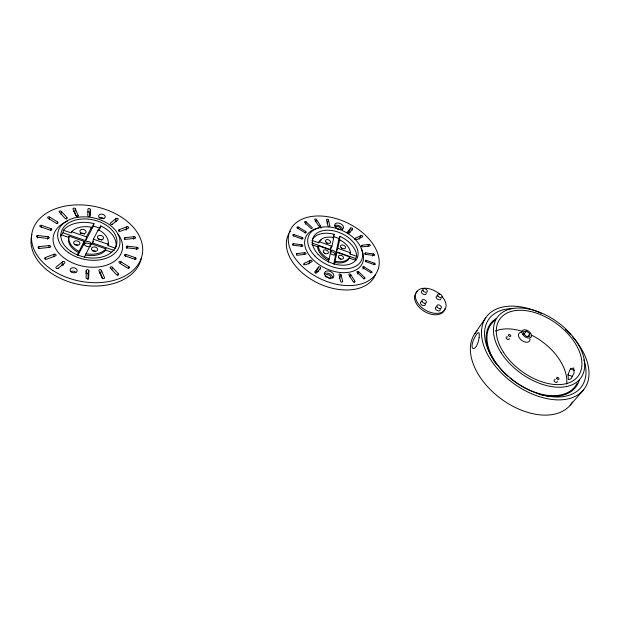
<?xml version="1.0" encoding="UTF-8"?>
<svg xmlns="http://www.w3.org/2000/svg" width="620" height="620" viewBox="0 0 620 620"><rect width="100%" height="100%" fill="white"/><g stroke="black" fill="none" stroke-linecap="round" stroke-linejoin="round"><path stroke-width="0.93" d="M88.869 270.715L88.691 278.016A1.302 0.914 10.5 0 1 87.381 278.806A1.302 0.914 10.5 0 1 86.118 277.745L86.312 270.436A1.286 0.899 10.7 0 1 87.614 269.669A1.286 0.899 10.7 0 1 88.869 270.715L88.148 274.071L88.009 279.55M90.35 209.483L90.195 215.907A1.225 0.798 11.8 0 1 88.97 216.566A1.225 0.798 11.8 0 1 87.784 215.597L87.955 209.172A1.217 0.791 12 0 1 89.172 208.529A1.217 0.791 12 0 1 90.35 209.483L89.575 216.519M85.537 255.006L86.738 255.238A20.088 13.594 11.3 0 0 105.175 250.813L105.904 248.845L91.024 243.722L84.359 257.261M115.692 248.263L108.035 245.621L108.299 243.521A19.918 13.454 11.4 0 0 99.34 230.214M37.394 238.111L37.797 235.522L48.058 236.747A1.286 0.868 9.1 0 1 49.275 237.762A1.286 0.868 9.1 0 1 47.941 238.475L37.657 237.258A1.302 0.868 8.6 0 1 36.441 236.236A1.302 0.868 8.6 0 1 37.797 235.522M41.238 227.067L41.509 225.347L50.995 228.617A1.279 0.845 9.5 0 1 51.739 229.787A1.279 0.845 9.5 0 1 50.111 230.136L40.595 226.858A1.279 0.845 9 0 1 39.858 225.696A1.279 0.845 9 0 1 41.509 225.347M38.82 248.349L39.083 246.628L49.089 245.582A1.302 0.883 9 0 1 50.677 246.334A1.302 0.883 9 0 1 49.778 247.349L39.765 248.403A1.31 0.883 8.4 0 1 38.169 247.651A1.31 0.883 8.4 0 1 39.083 246.628M108.035 245.621L108.159 244.822A20.088 13.594 11.3 0 0 108.19 243.187M49.259 219.643L49.677 217.07A1.263 0.829 9.7 0 0 47.91 217.031A1.263 0.829 9.7 0 0 48.112 218.225L55.963 223.154A1.263 0.829 10 0 0 57.722 223.192A1.263 0.829 10 0 0 57.513 221.991L49.677 217.07M47.632 239.32L48.058 236.747M45.113 259.222L45.4 257.509L54.087 254.231A1.302 0.891 9.1 0 1 55.885 254.634A1.302 0.891 9.1 0 1 55.521 255.851L46.833 259.137A1.317 0.907 8.5 0 1 45.02 258.734A1.317 0.907 8.5 0 1 45.4 257.509M50.716 230.33L50.995 228.617M48.802 247.303L49.089 245.582M57.218 223.696L57.513 221.991M60.915 213.985L61.365 211.428A1.248 0.814 10.4 0 0 59.652 211.025A1.248 0.814 10.4 0 0 59.311 212.125L64.829 218.17A1.248 0.822 10.5 0 0 66.541 218.573A1.248 0.822 10.5 0 0 66.875 217.457L61.365 211.428M53.645 256.796L54.087 254.231M62.992 232.802L63.449 230.245A28.257 19.119 11.3 0 1 93.938 223.595L93.411 226.122L85.707 240.638L62.992 232.802A28.179 19.119 11.2 0 0 61.504 234.957M66.565 219.154L66.875 217.457M91.124 228.416L91.341 227.238A19.918 13.454 11.4 0 0 71.695 231.609M57.691 268.646L64.635 263.058A1.302 0.899 9.4 0 0 64.418 261.764A1.302 0.899 9.4 0 0 62.597 261.764L61.969 265.174A1.302 0.899 9.3 0 1 63.651 265.096M76.446 216.318L74.725 212.242L75.361 208.847A1.225 0.798 11.2 0 0 73.85 208.134A1.225 0.798 11.2 0 0 73.036 209.049L75.787 215.59A1.232 0.806 11.2 0 0 77.306 216.31A1.232 0.806 11.2 0 0 78.128 215.388L75.361 208.847M98.138 230.818L98.363 229.648L99.363 230.167M77.802 217.078L78.128 215.388M334.684 262.462L337.032 252.379L349.765 256.905L349.029 258.649A17.197 11.083 25.4 0 1 335.668 262.663L334.684 262.462L334.304 264.337M355.399 260.632A24.126 15.593 25.4 0 0 355.57 258.532L336.265 251.658L337.853 248.326L339.589 239.738L340.488 240.196M77.322 254.859L78.314 252.511A20.088 13.594 11.3 0 1 68.681 237.561L69.115 236.174L84.095 241.335L83.32 245.148L77.919 255.316M333.769 263.919L335.443 255.719L337.032 252.379M336.265 251.658L338.931 238.584L339.977 236.367A24.18 15.585 25.4 0 1 356.671 256.331L355.57 258.532M339.977 236.367L339.086 240.762L339.589 239.738M85.707 240.638L86.49 236.825L91.566 227.292M328.298 262.221L331.103 250.271L318.3 245.714L317.657 246.931A17.197 11.083 25.4 0 0 328.507 260.253L328.693 260.338M312.418 239.498A24.18 15.585 25.4 0 1 334.188 234.298L333.258 238.685L333.576 237.607A17.042 10.966 25.4 0 0 319.269 241.614L318.579 242.769L311.938 240.405M311.821 242.963L330.39 249.573L331.956 246.225L333.762 237.654M90.543 246.001L91.024 243.722M85.955 272.118L86.312 270.436M330.39 249.573L330.979 246.776M114.196 250.449L92.574 243.001L93.38 239.204L98.363 229.648M100.316 227.618L100.68 225.936A28.257 19.119 11.3 0 1 115.963 247.054M78.515 252.611L84.095 241.335M102.657 278.519L100.626 273.707L101.393 270.367A1.279 0.891 11.5 0 0 99.805 269.615A1.279 0.891 11.5 0 0 98.983 270.669L102.029 277.907A1.286 0.907 11.6 0 0 103.625 278.667A1.286 0.907 11.6 0 0 104.455 277.597L101.393 270.367M111.848 224.618L118.009 219.666A1.201 0.791 13.3 0 0 117.738 218.511A1.201 0.791 13.3 0 0 116.095 218.472L115.32 221.797A1.194 0.791 13.2 0 1 116.583 221.65M118.839 231.338L119.234 229.687L126.867 226.804A1.201 0.798 13.8 0 1 128.518 227.191A1.201 0.798 13.8 0 1 128.27 228.299L120.644 231.19A1.209 0.806 13.3 0 1 118.978 230.795A1.209 0.806 13.3 0 1 119.234 229.687M111.833 269.747L112.429 267.251A1.263 0.883 12.3 0 0 110.686 266.863A1.263 0.883 12.3 0 0 110.407 268.08L116.297 274.521A1.263 0.891 12.6 0 0 118.04 274.908A1.263 0.891 12.6 0 0 118.311 273.683L112.429 267.251M126.054 230.105L126.867 226.804M124.659 239.297L125.062 237.646L134.083 236.701A1.209 0.814 14.1 0 1 135.586 237.421A1.209 0.814 14.1 0 1 134.85 238.367L125.821 239.32A1.217 0.822 13.6 0 1 124.31 238.599A1.217 0.822 13.6 0 1 125.062 237.646M120.489 263.407L120.9 261.749A1.248 0.868 12.9 0 0 119.18 261.756A1.248 0.868 12.9 0 0 119.458 263.012L127.48 268.042A1.248 0.868 13.4 0 0 129.2 268.042A1.248 0.868 13.4 0 0 128.906 266.778L120.9 261.749M117.901 275.334L118.311 273.683M126.806 248.643L127.425 246.171L137.02 247.31A1.217 0.829 14.1 0 1 138.237 248.294A1.217 0.829 14.1 0 1 137.067 249L127.457 247.868A1.225 0.837 13.6 0 1 126.232 246.876A1.225 0.837 13.6 0 1 127.425 246.171M125.612 256.122L126.031 254.471L135.3 257.664A1.232 0.853 13.9 0 1 136.098 258.842A1.232 0.853 13.9 0 1 134.587 259.23L125.302 256.029A1.232 0.853 13.4 0 1 124.504 254.851A1.232 0.853 13.4 0 1 126.031 254.471M133.447 239.173L134.083 236.701M128.48 268.421L128.906 266.778M136.377 249.775L137.02 247.31M134.866 259.307L135.3 257.664M69.115 236.174L69.068 236.328A19.918 13.454 11.4 0 0 78.624 251.131L78.825 251.232M63.449 230.245L71.215 232.919L71.719 231.562M356.671 256.331L350.106 253.991L350.447 252.131A17.042 10.966 25.4 0 0 340.481 240.242M570.315 368.9L567.974 374.844L568.37 379.735L571.121 378.68L574.12 372.891L573.702 367.993L570.315 368.9L574.693 370.435M293.376 236.096L294.012 234.577L302.142 237.476A1.085 0.698 23.6 0 1 302.986 238.514A1.085 0.698 23.6 0 1 301.8 238.84L293.655 235.941A1.085 0.698 23.1 0 1 292.818 234.895A1.085 0.698 23.1 0 1 294.012 234.577M297.833 228.625L298.468 227.121L305.699 231.5A1.069 0.682 23.6 0 1 306.133 232.578A1.069 0.682 23.6 0 1 304.761 232.554L297.515 228.168A1.069 0.682 23.2 0 1 297.089 227.098A1.069 0.682 23.2 0 1 298.468 227.121M292.818 245.218L293.469 243.706L301.708 244.761A1.093 0.713 23.7 0 1 302.885 245.66A1.093 0.713 23.7 0 1 302.01 246.303L293.756 245.256A1.093 0.713 23.2 0 1 292.578 244.35A1.093 0.713 23.2 0 1 293.469 243.706M305.311 224.238L306.28 221.991A1.062 0.666 23.5 0 0 304.854 221.635A1.062 0.666 23.5 0 0 304.846 222.634L310.527 228.036A1.062 0.674 23.8 0 0 311.953 228.392A1.062 0.674 23.8 0 0 311.961 227.385L306.28 221.991M301.49 238.979L302.142 237.476M305.048 233.004L305.699 231.5M296.352 255.13L297.011 253.619L304.529 252.65A1.101 0.721 24 0 1 305.931 253.317A1.101 0.721 24 0 1 305.466 254.223L297.941 255.2A1.108 0.728 23.6 0 1 296.531 254.526A1.108 0.728 23.6 0 1 297.011 253.619M301.049 246.264L301.708 244.761M315.634 221.836L316.619 219.604A1.046 0.659 23.9 0 0 315.278 218.969A1.046 0.659 23.9 0 0 314.844 219.79L318.486 225.672A1.054 0.666 24.2 0 0 319.835 226.308A1.054 0.666 24.2 0 0 320.269 225.471L316.619 219.604M303.862 254.161L304.529 252.65M319.602 226.967L320.269 225.471M303.707 264.794L304.381 263.291L310.372 260.353A1.101 0.728 24.4 0 1 311.86 260.702A1.101 0.728 24.4 0 1 311.852 261.787L305.862 264.732A1.108 0.736 24.2 0 1 304.366 264.383A1.108 0.736 24.2 0 1 304.381 263.291M327.143 223.06L328.484 220.1A1.046 0.651 24.5 0 0 327.344 219.248A1.046 0.651 24.5 0 0 326.538 219.829L327.856 225.626A1.046 0.659 24.6 0 0 329.003 226.486A1.046 0.659 24.6 0 0 329.817 225.889L328.484 220.1M308.675 264.104L310.372 260.353M315.503 272.854L318.68 267.042A1.108 0.736 25 0 1 320.091 267.034A1.108 0.736 25 0 1 320.555 268.181L319.858 269.677M334.188 234.298L333.149 236.514A24.126 15.593 25.4 0 1 338.931 238.584M330.321 251.945L331.103 250.271M351.734 230.617L352.439 229.152A1.039 0.643 25.7 0 0 351.966 228.113A1.039 0.643 25.7 0 0 350.672 228.09L348.564 232.477A1.031 0.643 25.7 0 1 349.959 232.57M354.919 239.63L355.632 238.165L360.979 235.546A1.039 0.651 26.3 0 1 362.359 235.887A1.039 0.651 26.3 0 1 362.413 236.887L357.074 239.514A1.046 0.659 26.1 0 1 355.686 239.165A1.046 0.659 26.1 0 1 355.632 238.165M339.272 278.636L341.101 274.939A1.101 0.728 26.2 0 0 339.892 274.017A1.101 0.728 26.2 0 0 339.047 274.699L340.535 281.201A1.108 0.736 26.5 0 0 341.752 282.131A1.108 0.736 26.5 0 0 342.596 281.433L341.101 274.939M359.174 239.188L360.979 235.546M361.243 246.76L361.979 245.295L368.838 244.419A1.046 0.659 26.8 0 1 370.171 245.055A1.046 0.659 26.8 0 1 369.807 245.915L362.94 246.799A1.054 0.666 26.6 0 1 361.599 246.163A1.054 0.666 26.6 0 1 361.979 245.295M349.657 276.822L350.765 274.613A1.101 0.721 26.7 0 0 349.362 273.947A1.101 0.721 26.7 0 0 348.952 274.885L352.943 281.317A1.101 0.728 27.1 0 0 354.346 281.984A1.101 0.728 27.1 0 0 354.756 281.038L350.765 274.613M367.73 246.597L368.838 244.419M364.978 254.394L365.722 252.937L373.488 253.929A1.062 0.666 27.3 0 1 374.658 254.812A1.062 0.666 27.3 0 1 373.891 255.448L366.118 254.456A1.062 0.674 26.9 0 1 364.94 253.572A1.062 0.674 26.9 0 1 365.722 252.937M357.554 274.017L358.678 271.816A1.093 0.713 27 0 0 357.228 271.475A1.093 0.713 27 0 0 357.283 272.56L363.297 278.287A1.093 0.713 27.5 0 0 364.746 278.628A1.093 0.713 27.5 0 0 364.684 277.535L358.678 271.816M354.005 282.511L354.756 281.038M365.715 261.834L366.466 260.377L374.418 263.213A1.069 0.682 27.5 0 1 375.309 264.26A1.069 0.682 27.5 0 1 374.209 264.608L366.242 261.772A1.069 0.682 27.1 0 1 365.358 260.718A1.069 0.682 27.1 0 1 366.466 260.377M362.94 269.08L364.064 266.894L371.434 271.358A1.085 0.698 27.6 0 1 371.938 272.482A1.085 0.698 27.6 0 1 370.597 272.498L363.219 268.018A1.077 0.698 27.2 0 1 362.723 266.894A1.077 0.698 27.2 0 1 364.064 266.894M318.579 242.769L318.641 242.653A17.197 11.083 25.4 0 1 321.238 239.994M372.364 256.106L373.488 253.929M92.574 243.001L93.457 241.288M98.565 230.004L100.68 225.936M363.925 278.992L364.684 277.535M373.659 264.663L374.418 263.213M370.667 272.815L371.434 271.358M91.349 228.462L93.938 223.595M349.765 256.905L349.447 257.486A17.042 10.966 25.4 0 1 336.218 261.454L335.242 261.252M527.976 336.598L529.697 333.606L526.628 331.173L523.652 331.467L523.745 334.196L526.822 336.637L529.806 336.335L529.697 333.606M474.85 333.63L485.809 317.634M320.555 268.181L316.758 272.839A1.116 0.744 24.9 0 1 315.332 272.846A1.116 0.744 24.9 0 1 314.867 271.684L318.68 267.042M352.439 229.152L349.091 233.252A1.046 0.651 25.6 0 1 347.781 233.228A1.046 0.651 25.6 0 1 347.308 232.174L350.672 228.09M570.338 405.046L583.459 389.965M523.768 334.351L526.628 331.173M105.904 248.845L105.315 249.496A19.918 13.454 11.4 0 1 87.048 253.859L85.855 253.634M62.597 261.764L56.164 266.98A1.317 0.914 8.9 0 0 56.381 268.282A1.317 0.914 8.9 0 0 58.218 268.282M116.095 218.472L110.515 222.991A1.209 0.798 13 0 0 110.779 224.161A1.209 0.798 13 0 0 112.445 224.192M68.719 237.406L60.915 234.717A28.257 19.119 11.3 0 0 60.566 235.933M105.764 250.154L111.763 252.224M71.602 231.686L86.49 236.825M93.38 239.204L108.175 244.311M567.974 374.844L572.198 376.317M311.821 244.722L317.657 246.791M349.347 258.06L355.95 260.408M319.215 241.684L331.956 246.225M337.853 248.326L350.525 252.844M329.243 259.129L329.057 259.044A17.042 10.966 25.4 0 1 318.3 245.853L318.3 245.714M350.029 253.278L350.106 253.991M316.595 271.529A1.101 0.736 25 0 1 318.3 271.762M325.314 276.683A3.046 2.03 25.7 0 1 328.709 274.854A3.046 2.03 25.7 0 1 330.321 278.706M375.565 274.373A47.934 31.07 25.3 0 1 318.711 283.464A47.934 31.07 25.3 0 1 288.788 233.817M289.555 232.5A47.934 31.07 25.3 0 1 290.423 231.245M325.733 276.799A3.038 2.03 25.7 0 1 329.67 278.829M335.412 227.772A2.86 1.79 25.1 0 1 338.481 226.703A2.86 1.79 25.1 0 1 340.713 229.679M361.197 248.682A31.194 20.088 25.4 0 1 347.037 272.521A31.194 20.088 25.4 0 1 308.318 253.921A31.194 20.088 25.4 0 1 318.44 228.144M320.083 227.873A31.194 20.088 25.4 0 1 321.772 227.695M336.908 228.749A2.852 1.798 25.1 0 1 337.985 229.137M338.326 229.33A2.852 1.798 25.1 0 1 338.923 229.787M330.886 250.488A3.216 2.077 25.4 0 1 335.397 252.007A3.216 2.077 25.4 0 1 334.351 254.944A3.216 2.077 25.4 0 1 330.08 252.743M339.078 258.61A2.697 1.751 25.8 0 1 339.737 258.78M340.38 259.067A2.697 1.751 25.8 0 1 340.946 259.454M326.205 242.97A2.666 1.713 24.9 0 1 327.5 243.428M324.624 253.417A2.705 1.759 25 0 1 325.267 253.704M341.775 248.457A2.658 1.705 25.7 0 1 342.403 248.744M330.189 251.968A3.208 2.077 25.3 0 1 333.637 252.542A3.208 2.077 25.3 0 1 335.211 255.177M572.624 336.854A60.783 37.34 36.2 0 1 560.875 399.838A60.783 37.34 36.2 0 1 482.453 341.054A60.783 37.34 36.2 0 1 541.275 313.348M565.432 329.53A60.783 37.34 36.2 0 1 570.764 334.792M577.15 383.214A52.281 32.248 36.3 0 1 518.762 384.431M518.018 383.951A52.281 32.248 36.3 0 1 515.073 381.943M514.352 381.424A52.281 32.248 36.3 0 1 510.144 378.146M508.129 376.418A52.281 32.248 36.3 0 1 494.853 320.401M583.862 359.794A57.335 35.216 36.2 0 1 552.653 396.785A57.335 35.216 36.2 0 1 488.723 350.951A57.335 35.216 36.2 0 1 512.43 308.582M572.477 401.985A59.644 37.549 36.6 0 1 500.666 398.536A59.644 37.549 36.6 0 1 477.137 330.801M529.976 338.807A6.526 3.999 35.3 0 1 525.783 342.186A6.526 3.999 35.3 0 1 518.894 337.071A6.526 3.999 35.3 0 1 521.203 332.304M495.364 331.072A47.36 29.714 36.6 0 1 522.071 331.305M531.945 335.358A47.36 29.714 36.6 0 1 566.703 384.044M579.258 380.106A53.134 32.782 36.3 0 1 539.121 394.289M496.008 363.94A53.134 32.782 36.3 0 1 494.597 361.894M494.156 361.212A53.134 32.782 36.3 0 1 493.295 359.84M492.877 359.151A53.134 32.782 36.3 0 1 492.086 357.779M491.714 357.089A53.134 32.782 36.3 0 1 496.465 318.308M557.124 381.137A1.821 1.124 37.9 0 1 556.194 382.463A1.821 1.124 37.9 0 1 554.133 380.851A1.821 1.124 37.9 0 1 555.21 379.634M509.152 338.303A1.751 1.093 35 0 1 508.043 339.504A1.751 1.093 35 0 1 506.121 337.792A1.751 1.093 35 0 1 507.633 336.947M334.343 225.881A4.681 2.937 25.1 0 1 339.303 225.812A4.681 2.937 25.1 0 1 342.527 229.64M324.058 274.017A4.983 3.317 25.7 0 1 329.383 273.746A4.983 3.317 25.7 0 1 332.808 277.993M93.411 226.122A28.179 19.119 11.2 0 1 100.138 228.454M141.282 258.331A55.994 38.091 11.2 0 1 77.547 284.192A55.994 38.091 11.2 0 1 31.868 234.631M90.404 246.272A3.759 2.55 11.3 0 1 84.669 244.931A3.759 2.55 11.3 0 1 87.025 241.482A3.759 2.55 11.3 0 1 91.675 244.419M83.94 244.962A3.751 2.55 11.2 0 1 86.901 243.156A3.751 2.55 11.2 0 1 90.784 244.761M98.317 239.304A3.092 2.093 12 0 1 101.959 240.211M74.695 244.745A3.17 2.155 10.5 0 1 77.818 245.218M117.777 233.872A35.139 23.8 11.3 0 1 107.051 265.011A35.139 23.8 11.3 0 1 59.892 254.27A35.139 23.8 11.3 0 1 65.736 222.022M66.317 221.758A35.139 23.8 11.3 0 1 67.518 221.255M80.228 233.515A3.115 2.093 11.1 0 1 84.568 234.197M87.808 211.947A1.209 0.791 11.9 0 1 89.048 212.056A1.209 0.791 11.9 0 1 89.668 212.846M70.393 271.692A3.573 2.503 9.7 0 1 75.873 272.436M98.828 217.953A3.317 2.185 12.4 0 1 103.889 218.744M73.361 211.521A1.225 0.798 11.1 0 1 74.725 212.242M85.94 273.234A1.286 0.899 10.6 0 1 88.148 274.071M99.502 272.963A1.271 0.891 11.4 0 1 100.626 273.707M92.38 250.821A3.146 2.155 11.4 0 1 95.48 251.294M445.098 308.194A16.701 10.703 31 0 1 425.506 312.038A16.701 10.703 31 0 1 416.144 292.756M416.617 292.237A16.701 10.703 31 0 1 417.74 291.322M442.099 296.515A16.732 10.695 31 0 1 434.907 313.309A16.732 10.695 31 0 1 415.601 294.019A16.732 10.695 31 0 1 439.898 294.314M440.998 298.522A2.682 1.697 31.2 0 1 439.061 299.793A2.682 1.697 31.2 0 1 436.271 297.794A2.682 1.697 31.2 0 1 437.247 295.841M440.161 309.016A2.712 1.744 31.6 0 1 438.789 310.884A2.712 1.744 31.6 0 1 435.635 309.117A2.712 1.744 31.6 0 1 436.286 306.838M426.273 293.306A2.682 1.705 30.5 0 1 424.289 294.562A2.682 1.705 30.5 0 1 421.507 292.57A2.682 1.705 30.5 0 1 422.522 290.617M425.173 303.575A2.72 1.751 30.8 0 1 423.755 305.613A2.72 1.751 30.8 0 1 420.515 303.544A2.72 1.751 30.8 0 1 421.941 301.514M479.066 337.683L479.012 338.132A8.378 2.937 -74 0 1 478.477 340.798L478.299 341.473A8.324 3.185 -76.1 0 1 473.386 348.548L473.137 348.479A8.378 2.937 -74 0 1 472.378 347.696L472.246 347.378A8.362 2.643 -71.9 0 1 472.037 345.697A8.362 2.348 -69.9 0 1 472.347 343.503L472.502 342.891A8.378 2.062 -67.9 0 1 473.347 340.38L473.61 339.752A8.316 1.736 -65.9 0 1 478.477 332.676L478.632 332.7A8.378 2.062 -67.9 0 1 479.105 333.335L479.167 333.622A8.362 2.348 -69.9 0 1 479.268 335.25A8.362 2.643 -71.9 0 1 479.089 337.497L479.066 337.683M300.467 264.717A48.159 31.023 25.4 0 0 377.27 271.428A48.159 31.023 25.4 0 0 323.547 216.194A48.159 31.023 25.4 0 0 300.467 264.717M326.019 242.056A2.674 1.713 24.9 0 0 330.367 242.784A2.674 1.713 24.9 0 0 327.748 239.615A2.674 1.713 24.9 0 0 326.019 242.056M314.782 255.897A29.109 18.685 25.4 0 0 361.344 260.578A29.109 18.685 25.4 0 0 329.398 227.021A29.109 18.685 25.4 0 0 314.782 255.897M335.591 227.199A4.696 2.929 25.1 0 0 343.209 228.578A4.696 2.929 25.1 0 0 338.621 223.053A4.696 2.929 25.1 0 0 335.591 227.199M325.392 275.76A4.991 3.317 25.7 0 0 333.513 277.001A4.991 3.317 25.7 0 0 328.6 270.956A4.991 3.317 25.7 0 0 325.392 275.76M338.977 257.804A2.705 1.751 25.8 0 0 343.356 258.517A2.705 1.751 25.8 0 0 340.675 255.277A2.705 1.751 25.8 0 0 338.977 257.804M318.176 254.363A24.258 15.57 25.4 0 0 357.012 258.385A24.258 15.57 25.4 0 0 330.507 230.376A24.258 15.57 25.4 0 0 318.176 254.363M323.749 252.402A2.712 1.759 25 0 0 328.166 253.123A2.712 1.759 25 0 0 325.508 249.883A2.712 1.759 25 0 0 323.749 252.402M341.039 247.419A2.666 1.705 25.7 0 0 345.363 248.132A2.666 1.705 25.7 0 0 342.713 244.962A2.666 1.705 25.7 0 0 341.039 247.419M503.37 352.144A48.43 29.512 36.1 0 0 577.406 377.038A48.43 29.512 36.1 0 0 536.564 313.154A48.43 29.512 36.1 0 0 503.37 352.144M501.053 352.71A51.607 31.45 36.1 0 0 579.933 379.091A51.607 31.45 36.1 0 0 536.254 311.031A51.607 31.45 36.1 0 0 501.053 352.71M556.853 378.564A1.333 0.822 37.9 0 0 558.868 379.238A1.333 0.822 37.9 0 0 557.729 377.448A1.333 0.822 37.9 0 0 556.853 378.564M508.664 335.598A1.286 0.798 34.9 0 0 510.655 336.272A1.286 0.798 34.9 0 0 509.609 334.575A1.286 0.798 34.9 0 0 508.664 335.598M522.598 334.343A5.464 3.325 35.3 0 0 531.007 337.288A5.464 3.325 35.3 0 0 526.566 330.111A5.464 3.325 35.3 0 0 522.598 334.343M98.208 238.715A3.108 2.093 12.1 0 0 103.416 238.576A3.108 2.093 12.1 0 0 99.882 235.429A3.108 2.093 12.1 0 0 98.208 238.715M80.654 232.655A3.131 2.093 11.2 0 0 85.924 232.531A3.131 2.093 11.2 0 0 82.413 229.385A3.131 2.093 11.2 0 0 80.654 232.655M74.4 244.195A3.177 2.155 10.6 0 0 79.763 244.032A3.177 2.155 10.6 0 0 76.206 240.824A3.177 2.155 10.6 0 0 74.4 244.195M52.754 270.397A56.195 38.084 11.3 0 0 142.166 255.053A56.195 38.084 11.3 0 0 66.418 205.871A56.195 38.084 11.3 0 0 52.754 270.397M70.773 251.286A28.357 19.111 11.4 0 0 116.498 244.915A28.357 19.111 11.4 0 0 79.406 219.286A28.357 19.111 11.4 0 0 70.773 251.286M68.743 252.828A31.511 21.243 11.4 0 0 119.505 245.667A31.511 21.243 11.4 0 0 78.205 217.24A31.511 21.243 11.4 0 0 68.743 252.828M92.225 250.317A3.154 2.155 11.5 0 0 97.526 250.139A3.154 2.155 11.5 0 0 93.953 246.931A3.154 2.155 11.5 0 0 92.225 250.317M71.285 271.932A3.581 2.503 9.8 0 0 77.136 271.064A3.581 2.503 9.8 0 0 72.525 267.77A3.581 2.503 9.8 0 0 71.285 271.932M99.851 217.814A3.325 2.185 12.5 0 0 105.206 217.194A3.325 2.185 12.5 0 0 100.882 214.163A3.325 2.185 12.5 0 0 99.851 217.814M437.929 296.019A2.472 1.558 31.2 0 0 441.843 297.143A2.472 1.558 31.2 0 0 439.75 293.988A2.472 1.558 31.2 0 0 437.929 296.019M423.127 290.772A2.472 1.573 30.4 0 0 427.064 291.904A2.472 1.573 30.4 0 0 425.01 288.757A2.472 1.573 30.4 0 0 423.127 290.772M422.158 301.754A2.503 1.612 30.8 0 0 426.149 302.893A2.503 1.612 30.8 0 0 424.064 299.669A2.503 1.612 30.8 0 0 422.158 301.754M437.271 307.21A2.503 1.604 31.5 0 0 441.207 308.07A2.503 1.604 31.5 0 0 438.805 304.901A2.503 1.604 31.5 0 0 437.271 307.21"/></g></svg>
